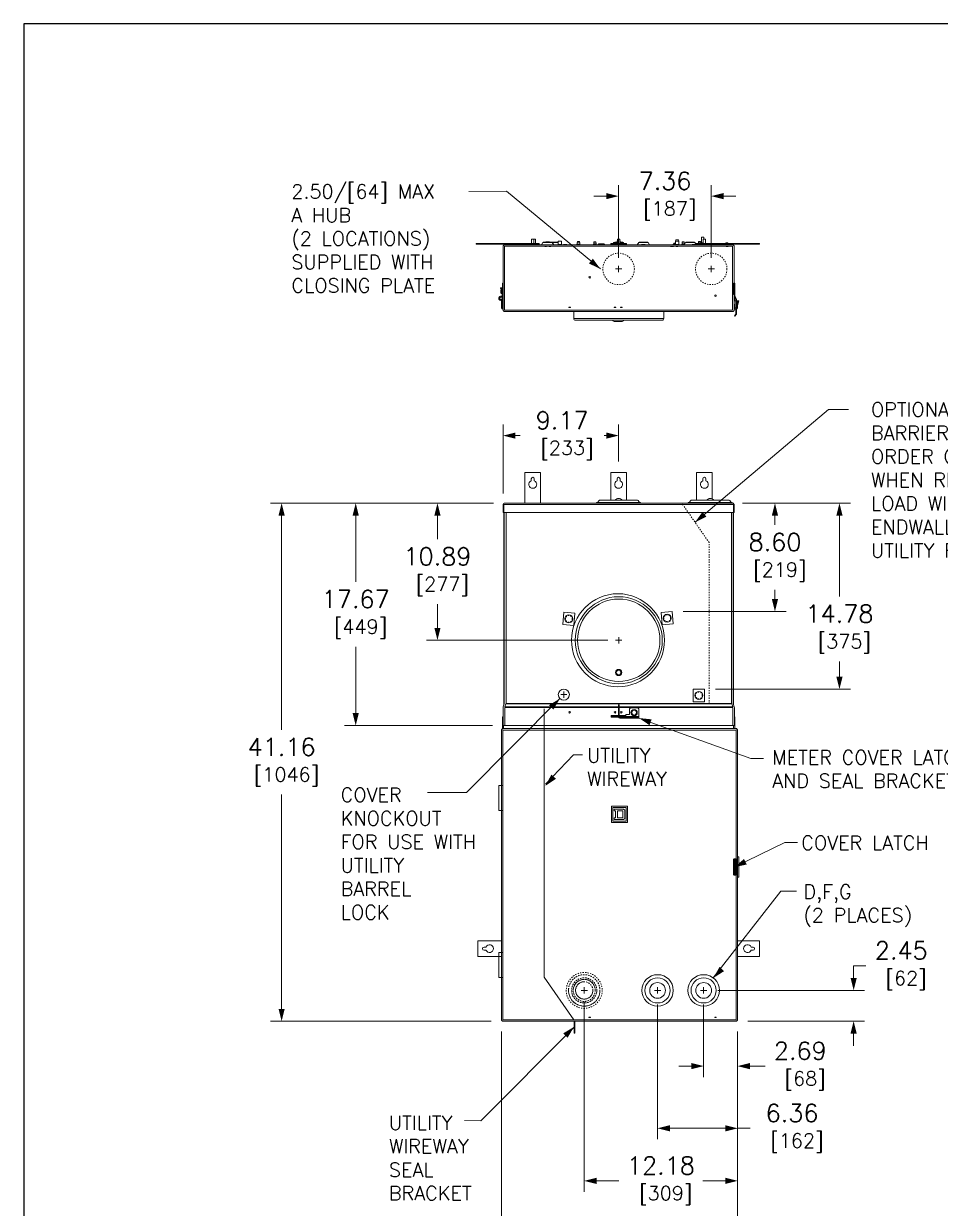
# Model space of a CAD drawing. Header units: inches. Extents: x -79 to 230, y -73 to 141.
# Drawn here: x 0 to 72.8, y 47.2 to 141.3 of the extents above; entities that cross this region are included whole.
import ezdxf

# ---------------------------------------------------------------- set-up
doc = ezdxf.new("R2010")
doc.units = ezdxf.units.IN
doc.header["$MEASUREMENT"] = 0
doc.linetypes.add('CENTER2', pattern=[1.125, 0.75, -0.125, 0.125, -0.125])
doc.linetypes.add('HIDDEN2', pattern=[0.08, 0.035, -0.045])
for name, color, linetype, lineweight in [('CENTER1', 2, 'CENTER2', 20), ('CONTINUOUS1', 7, 'Continuous', 20), ('DIM', 2, 'Continuous', 20), ('HIDDEN1', 5, 'HIDDEN2', 20), ('TEXT1', 3, 'Continuous', 20)]:
    doc.layers.add(name, color=color, linetype=linetype, lineweight=lineweight)
doc.layers.add('VIEWPORT', color=9, linetype='Continuous', plot=False)
doc.styles.add('RomanS', font='romans.shx')
doc.dimstyles.new('SchneiderElectric Dual Below', dxfattribs={"dimscale": 0, "dimtxt": 0.1, "dimasz": 0.07, "dimexe": 0.0625, "dimexo": 0.0625, "dimgap": 0.04, "dimtad": 0, "dimtih": 1, "dimtoh": 1, "dimrnd": 0.001, "dimzin": 4, "dimdsep": 46, "dimtxsty": 'RomanS', "dimblk": 'SEArrow', "dimcen": 0.09, "dimclrd": 256, "dimclre": 256, "dimclrt": 256, "dimadec": 0, "dimazin": 1, "dimtfac": 1, "dimtofl": 0, "dimtmove": 0, "dimatfit": 3, "dimldrblk": 'SEArrow', "dimfxl": 1, "dimtolj": 1, "dimtzin": 0, "dimlwd": -1, "dimlwe": -1, "dimarcsym": 0})

# ---------------------------------------------------------------- blocks, each defined once
blk = doc.blocks.new('SEArrow')
at = {"linetype": 'ByBlock', "lineweight": -2}
blk.add_lwpolyline([(0, 0, 0, 0.5, 0), (-1, 0, 0.5, 0.5, 0)], format="xyseb", dxfattribs=at)
blk = doc.blocks.new('*D4')
at = {"layer": 'Defpoints', "color": 0, "transparency": 16777216}
for p in [(47.258, 127.633), (47.258, 121.847), (54.617, 121.847)]:
    blk.add_point(p, dxfattribs=at)
at = {"layer": 'DIM', "transparency": 16777216}
for p, q in [((47.258, 122.722), (47.258, 128.508)), ((54.617, 122.722), (54.617, 128.508)), ((46.278, 127.633), (45.298, 127.633)), ((55.597, 127.633), (56.577, 127.633))]:
    blk.add_line(p, q, dxfattribs=at)
at = {"layer": 'DIM', "transparency": 16777216, "xscale": 0.9800000000000001, "yscale": 0.9800000000000001, "zscale": 0.9800000000000001}
blk.add_blockref('SEArrow', (47.258, 127.633), dxfattribs=at)
at = {"layer": 'DIM', "transparency": 16777216, "xscale": 0.9800000000000001, "yscale": 0.9800000000000001, "zscale": 0.9800000000000001, "rotation": 180}
blk.add_blockref('SEArrow', (54.617, 127.633), dxfattribs=at)
at = {"layer": 'DIM', "transparency": 16777216, "insert": (50.938, 127.633), "char_height": 1.4, "attachment_point": 5, "style": 'RomanS'}
blk.add_mtext('\\A1;7.36\\P{\\H0.8x; [187]', dxfattribs=at)
blk = doc.blocks.new('*D5')
at = {"layer": 'Defpoints', "color": 0, "transparency": 16777216}
for p in [(47.257, 108.605), (47.257, 105.677), (38.085, 103.122)]:
    blk.add_point(p, dxfattribs=at)
at = {"layer": 'DIM', "transparency": 16777216}
for p, q in [((38.085, 103.997), (38.085, 109.48)), ((47.257, 106.552), (47.257, 109.48)), ((39.065, 108.605), (39.439, 108.605)), ((46.277, 108.605), (46.105, 108.605))]:
    blk.add_line(p, q, dxfattribs=at)
at = {"layer": 'DIM', "transparency": 16777216, "xscale": 0.9800000000000001, "yscale": 0.9800000000000001, "zscale": 0.9800000000000001, "rotation": 180}
blk.add_blockref('SEArrow', (38.085, 108.605), dxfattribs=at)
at = {"layer": 'DIM', "transparency": 16777216, "xscale": 0.9800000000000001, "yscale": 0.9800000000000001, "zscale": 0.9800000000000001}
blk.add_blockref('SEArrow', (47.257, 108.605), dxfattribs=at)
at = {"layer": 'DIM', "transparency": 16777216, "insert": (42.772, 108.605), "char_height": 1.4, "attachment_point": 5, "style": 'RomanS'}
blk.add_mtext('\\A1;9.17\\P{\\H0.8x; [233]', dxfattribs=at)
blk = doc.blocks.new('*D6')
at = {"layer": 'Defpoints', "color": 0, "transparency": 16777216}
for p in [(38.199, 103.236), (32.867, 92.344), (47.268, 92.344)]:
    blk.add_point(p, dxfattribs=at)
at = {"layer": 'DIM', "transparency": 16777216}
for p, q in [((37.324, 103.236), (31.992, 103.236)), ((32.867, 102.256), (32.867, 100.37)), ((32.867, 93.324), (32.867, 95.21)), ((46.393, 92.344), (31.992, 92.344))]:
    blk.add_line(p, q, dxfattribs=at)
at = {"layer": 'DIM', "transparency": 16777216, "xscale": 0.9800000000000001, "yscale": 0.9800000000000001, "zscale": 0.9800000000000001}
for p, rotation in [((32.867, 103.236), 90), ((32.867, 92.344), 270)]:
    blk.add_blockref('SEArrow', p, dxfattribs=dict(at, rotation=rotation))
at = {"layer": 'DIM', "transparency": 16777216, "insert": (32.867, 97.79), "char_height": 1.4, "attachment_point": 5, "style": 'RomanS'}
blk.add_mtext('\\A1;10.89\\P{\\H0.8x; [277]', dxfattribs=at)
blk = doc.blocks.new('*D7')
at = {"layer": 'Defpoints', "color": 0, "transparency": 16777216}
for p in [(26.371, 103.236), (38.199, 103.236), (38.119, 85.57)]:
    blk.add_point(p, dxfattribs=at)
at = {"layer": 'DIM', "transparency": 16777216}
for p, q in [((37.324, 103.236), (25.496, 103.236)), ((26.371, 102.256), (26.371, 96.983)), ((26.371, 86.55), (26.371, 91.823)), ((37.244, 85.57), (25.496, 85.57))]:
    blk.add_line(p, q, dxfattribs=at)
at = {"layer": 'DIM', "transparency": 16777216, "xscale": 0.9800000000000001, "yscale": 0.9800000000000001, "zscale": 0.9800000000000001}
for p, rotation in [((26.371, 103.236), 90), ((26.371, 85.57), 270)]:
    blk.add_blockref('SEArrow', p, dxfattribs=dict(at, rotation=rotation))
at = {"layer": 'DIM', "transparency": 16777216, "insert": (26.371, 94.403), "char_height": 1.4, "attachment_point": 5, "style": 'RomanS'}
blk.add_mtext('\\A1;17.67\\P{\\H0.8x; [449]', dxfattribs=at)
blk = doc.blocks.new('*D8')
at = {"layer": 'Defpoints', "color": 0, "transparency": 16777216}
for p in [(38.199, 103.236), (20.491, 62.072), (37.999, 62.072)]:
    blk.add_point(p, dxfattribs=at)
at = {"layer": 'DIM', "transparency": 16777216}
for p, q in [((37.324, 103.236), (19.616, 103.236)), ((20.491, 102.256), (20.491, 85.234)), ((20.491, 63.052), (20.491, 80.074)), ((37.124, 62.072), (19.616, 62.072))]:
    blk.add_line(p, q, dxfattribs=at)
at = {"layer": 'DIM', "transparency": 16777216, "xscale": 0.9800000000000001, "yscale": 0.9800000000000001, "zscale": 0.9800000000000001}
for p, rotation in [((20.491, 103.236), 90), ((20.491, 62.072), 270)]:
    blk.add_blockref('SEArrow', p, dxfattribs=dict(at, rotation=rotation))
at = {"layer": 'DIM', "transparency": 16777216, "insert": (20.491, 82.654), "char_height": 1.4, "attachment_point": 5, "style": 'RomanS'}
blk.add_mtext('\\A1;41.16\\P{\\H0.8x; [1046]', dxfattribs=at)
blk = doc.blocks.new('*D9')
at = {"layer": 'Defpoints', "color": 0, "transparency": 16777216}
for p in [(54.013, 64.27), (56.708, 62.127), (54.013, 58.504)]:
    blk.add_point(p, dxfattribs=at)
at = {"layer": 'DIM', "transparency": 16777216}
for p, q in [((54.013, 63.395), (54.013, 57.629)), ((56.708, 61.252), (56.708, 57.629)), ((53.033, 58.504), (52.053, 58.504)), ((57.688, 58.504), (58.89, 58.504))]:
    blk.add_line(p, q, dxfattribs=at)
at = {"layer": 'DIM', "transparency": 16777216, "xscale": 0.9800000000000001, "yscale": 0.9800000000000001, "zscale": 0.9800000000000001}
blk.add_blockref('SEArrow', (54.013, 58.504), dxfattribs=at)
at = {"layer": 'DIM', "transparency": 16777216, "xscale": 0.9800000000000001, "yscale": 0.9800000000000001, "zscale": 0.9800000000000001, "rotation": 180}
blk.add_blockref('SEArrow', (56.708, 58.504), dxfattribs=at)
at = {"layer": 'DIM', "transparency": 16777216, "insert": (61.69, 58.504), "char_height": 1.4, "attachment_point": 5, "style": 'RomanS'}
blk.add_mtext('\\A1;2.69\\P{\\H0.8x; [68]', dxfattribs=at)
blk = doc.blocks.new('*D10')
at = {"layer": 'Defpoints', "color": 0, "transparency": 16777216}
for p in [(50.353, 64.27), (56.71, 62.126), (56.71, 53.562)]:
    blk.add_point(p, dxfattribs=at)
at = {"layer": 'DIM', "transparency": 16777216}
for p, q in [((50.353, 63.395), (50.353, 52.687)), ((56.71, 61.251), (56.71, 52.687)), ((51.333, 53.562), (55.73, 53.562)), ((56.71, 53.562), (57.701, 53.562))]:
    blk.add_line(p, q, dxfattribs=at)
at = {"layer": 'DIM', "transparency": 16777216, "xscale": 0.9800000000000001, "yscale": 0.9800000000000001, "zscale": 0.9800000000000001, "rotation": 180}
blk.add_blockref('SEArrow', (50.353, 53.562), dxfattribs=at)
at = {"layer": 'DIM', "transparency": 16777216, "xscale": 0.9800000000000001, "yscale": 0.9800000000000001, "zscale": 0.9800000000000001}
blk.add_blockref('SEArrow', (56.71, 53.562), dxfattribs=at)
at = {"layer": 'DIM', "transparency": 16777216, "insert": (61.035, 53.562), "char_height": 1.4, "attachment_point": 5, "style": 'RomanS'}
blk.add_mtext('\\A1;6.36\\P{\\H0.8x; [162]', dxfattribs=at)
blk = doc.blocks.new('*D11')
at = {"layer": 'Defpoints', "color": 0, "transparency": 16777216}
for p in [(44.527, 64.52), (56.71, 62.126), (56.71, 49.387)]:
    blk.add_point(p, dxfattribs=at)
at = {"layer": 'DIM', "transparency": 16777216}
for p, q in [((44.527, 63.645), (44.527, 48.512)), ((56.71, 61.251), (56.71, 48.512)), ((45.507, 49.387), (47.285, 49.387)), ((55.73, 49.387), (53.952, 49.387))]:
    blk.add_line(p, q, dxfattribs=at)
at = {"layer": 'DIM', "transparency": 16777216, "xscale": 0.9800000000000001, "yscale": 0.9800000000000001, "zscale": 0.9800000000000001, "rotation": 180}
blk.add_blockref('SEArrow', (44.527, 49.387), dxfattribs=at)
at = {"layer": 'DIM', "transparency": 16777216, "xscale": 0.9800000000000001, "yscale": 0.9800000000000001, "zscale": 0.9800000000000001}
blk.add_blockref('SEArrow', (56.71, 49.387), dxfattribs=at)
at = {"layer": 'DIM', "transparency": 16777216, "insert": (50.619, 49.387), "char_height": 1.4, "attachment_point": 5, "style": 'RomanS'}
blk.add_mtext('\\A1;12.18\\P{\\H0.8x; [309]', dxfattribs=at)
blk = doc.blocks.new('*D12')
at = {"layer": 'Defpoints', "color": 0, "transparency": 16777216}
for p in [(37.946, 62.126), (56.71, 62.126), (56.71, 44.105)]:
    blk.add_point(p, dxfattribs=at)
at = {"layer": 'DIM', "transparency": 16777216}
for p, q in [((37.946, 61.251), (37.946, 43.23)), ((56.71, 61.251), (56.71, 43.23)), ((38.926, 44.105), (40.661, 44.105)), ((55.73, 44.105), (47.328, 44.105))]:
    blk.add_line(p, q, dxfattribs=at)
at = {"layer": 'DIM', "transparency": 16777216, "xscale": 0.9800000000000001, "yscale": 0.9800000000000001, "zscale": 0.9800000000000001, "rotation": 180}
blk.add_blockref('SEArrow', (37.946, 44.105), dxfattribs=at)
at = {"layer": 'DIM', "transparency": 16777216, "xscale": 0.9800000000000001, "yscale": 0.9800000000000001, "zscale": 0.9800000000000001}
blk.add_blockref('SEArrow', (56.71, 44.105), dxfattribs=at)
at = {"layer": 'DIM', "transparency": 16777216, "insert": (43.995, 44.105), "char_height": 1.4, "attachment_point": 5, "style": 'RomanS'}
blk.add_mtext('\\A1;18.76\\P{\\H0.8x; [477]', dxfattribs=at)
blk = doc.blocks.new('*D13')
at = {"layer": 'Defpoints', "color": 0, "transparency": 16777216}
for p in [(54.263, 64.52), (65.929, 64.52), (56.656, 62.072)]:
    blk.add_point(p, dxfattribs=at)
at = {"layer": 'DIM', "transparency": 16777216}
for p, q in [((65.929, 65.5), (65.929, 66.48)), ((65.929, 66.48), (66.909, 66.48)), ((55.138, 64.52), (66.804, 64.52)), ((57.531, 62.072), (66.804, 62.072)), ((65.929, 61.092), (65.929, 60.112))]:
    blk.add_line(p, q, dxfattribs=at)
at = {"layer": 'DIM', "transparency": 16777216, "xscale": 0.9800000000000001, "yscale": 0.9800000000000001, "zscale": 0.9800000000000001}
for p, rotation in [((65.929, 64.52), 270), ((65.929, 62.072), 90)]:
    blk.add_blockref('SEArrow', p, dxfattribs=dict(at, rotation=rotation))
at = {"layer": 'DIM', "transparency": 16777216, "insert": (69.709, 66.48), "char_height": 1.4, "attachment_point": 5, "style": 'RomanS'}
blk.add_mtext('\\A1;2.45\\P{\\H0.8x; [62]', dxfattribs=at)
blk = doc.blocks.new('*D22')
at = {"layer": 'Defpoints', "color": 0, "transparency": 16777216}
for p in [(56.235, 103.236), (51.517, 94.632), (59.68, 94.632)]:
    blk.add_point(p, dxfattribs=at)
at = {"layer": 'DIM', "transparency": 16777216}
for p, q in [((57.11, 103.236), (60.555, 103.236)), ((59.68, 102.256), (59.68, 101.514)), ((59.68, 95.612), (59.68, 96.354)), ((52.392, 94.632), (60.555, 94.632))]:
    blk.add_line(p, q, dxfattribs=at)
at = {"layer": 'DIM', "transparency": 16777216, "xscale": 0.9800000000000001, "yscale": 0.9800000000000001, "zscale": 0.9800000000000001}
for p, rotation in [((59.68, 103.236), 90), ((59.68, 94.632), 270)]:
    blk.add_blockref('SEArrow', p, dxfattribs=dict(at, rotation=rotation))
at = {"layer": 'DIM', "transparency": 16777216, "insert": (59.68, 98.934), "char_height": 1.4, "attachment_point": 5, "style": 'RomanS'}
blk.add_mtext('\\A1;8.60\\P{\\H0.8x; [219]', dxfattribs=at)
blk = doc.blocks.new('*D23')
at = {"layer": 'Defpoints', "color": 0, "transparency": 16777216}
for p in [(56.289, 103.236), (54.082, 88.461), (64.8, 88.461)]:
    blk.add_point(p, dxfattribs=at)
at = {"layer": 'DIM', "transparency": 16777216}
for p, q in [((57.164, 103.236), (65.675, 103.236)), ((64.8, 102.256), (64.8, 95.818)), ((64.8, 89.441), (64.8, 90.658)), ((54.957, 88.461), (65.675, 88.461))]:
    blk.add_line(p, q, dxfattribs=at)
at = {"layer": 'DIM', "transparency": 16777216, "xscale": 0.9800000000000001, "yscale": 0.9800000000000001, "zscale": 0.9800000000000001}
for p, rotation in [((64.8, 103.236), 90), ((64.8, 88.461), 270)]:
    blk.add_blockref('SEArrow', p, dxfattribs=dict(at, rotation=rotation))
at = {"layer": 'DIM', "transparency": 16777216, "insert": (64.8, 93.238), "char_height": 1.4, "attachment_point": 5, "style": 'RomanS'}
blk.add_mtext('\\A1;14.78\\P{\\H0.8x; [375]', dxfattribs=at)

msp = doc.modelspace()

# ---------------------------------------------------------------- linework, layer by layer
at = {"layer": 'CENTER1'}
for p, q in [((47.008, 121.847), (47.508, 121.847)), ((47.258, 121.597), (47.258, 122.097)), ((54.367, 121.847), (54.867, 121.847)), ((54.617, 121.597), (54.617, 122.097)), ((47.018, 92.344), (47.518, 92.344)), ((47.268, 92.094), (47.268, 92.594)), ((42.656, 88.02), (43.156, 88.02)), ((42.906, 87.77), (42.906, 88.27)), ((44.277, 64.52), (44.777, 64.52)), ((44.527, 64.27), (44.527, 64.77)), ((50.103, 64.52), (50.603, 64.52)), ((50.353, 64.27), (50.353, 64.77)), ((53.763, 64.52), (54.263, 64.52)), ((54.013, 64.27), (54.013, 64.77))]:
    msp.add_line(p, q, dxfattribs=at)
at = {"layer": 'CONTINUOUS1'}
for p, q in [((40.535, 123.863), (40.535, 124.223)), ((40.816, 123.807), (40.816, 123.863)), ((41.982, 123.941), (41.244, 123.941)), ((42.468, 123.967), (42.006, 123.967)), ((42.468, 123.941), (42.012, 123.941)), ((42.02, 123.888), (42.02, 123.905)), ((46.119, 123.809), (45.648, 123.809)), ((46.767, 123.771), (46.793, 123.807)), ((46.888, 123.941), (47.137, 123.941)), ((47.387, 123.941), (47.626, 123.941)), ((47.747, 123.771), (47.721, 123.807)), ((48.858, 123.941), (49.596, 123.941)), ((53.433, 123.771), (53.407, 123.807)), ((48.872, 86.276), (47.822, 86.276))]:
    msp.add_line(p, q, dxfattribs=at)
for points in [[(54.037, 124.223), (54.037, 124.383), (53.85, 124.383), (53.85, 123.913)], [(56.431, 123.717), (56.377, 123.717), (56.377, 123.771), (38.139, 123.771), (38.141, 123.716), (38.085, 123.719), (38.085, 118.511), (38.139, 118.511), (38.139, 118.457), (56.377, 118.457), (56.377, 118.511), (56.431, 118.511), (56.431, 123.717)], [(40.663, 123.863), (40.663, 124.223), (40.348, 124.223), (40.348, 123.863)], [(41.464, 123.967), (41.464, 124.007), (41.762, 124.007), (41.762, 123.967)], [(42.008, 123.905), (42.02, 123.905), (42.002, 123.982), (41.874, 123.982), (41.871, 123.967)], [(47.164, 124.051), (47.137, 124.051), (47.162, 124.171), (47.164, 124.171)], [(47.137, 123.863), (47.137, 124.051)], [(47.164, 123.863), (47.164, 124.223), (47.351, 124.223), (47.351, 123.863)], [(47.351, 124.171), (47.362, 124.171), (47.387, 124.051), (47.351, 124.051)], [(47.387, 123.863), (47.387, 124.051)], [(48.743, 123.779), (48.743, 123.798), (48.757, 123.798)], [(48.802, 123.862), (48.81, 123.898), (48.828, 123.898)], [(49.368, 123.771), (49.368, 123.798), (49.087, 123.798), (49.087, 123.771)], [(51.495, 123.623), (51.495, 123.663)], [(51.513, 123.623), (51.513, 123.663)], [(51.779, 123.846), (51.765, 123.904), (51.637, 123.904), (51.619, 123.827), (51.779, 123.827)], [(52.453, 123.771), (52.253, 123.771), (52.253, 123.798), (52.473, 123.798)], [(52.473, 123.798), (52.298, 123.798), (52.298, 123.89), (52.488, 123.89), (52.488, 123.82)], [(52.453, 123.771), (52.574, 123.941)], [(53.372, 123.771), (53.372, 123.798), (53.091, 123.798), (53.091, 123.771)], [(53.367, 123.864), (53.312, 123.941)], [(54.167, 123.863), (54.167, 124.223), (53.98, 124.223), (53.98, 123.863)], [(38.022, 120.339), (37.876, 120.339), (37.876, 120.319), (37.983, 120.214), (37.986, 120.214), (37.986, 120.339), (37.996, 120.339), (37.996, 120.214), (37.986, 120.214)], [(37.958, 120.214), (37.958, 119.9)], [(37.996, 119.9), (37.999, 119.328), (38.04, 119.327), (38.04, 119.551)], [(56.472, 119.551), (56.472, 119.327)], [(56.452, 118.761), (56.656, 118.761)], [(56.71, 119.327), (56.799, 119.315), (56.71, 118.935)], [(43.693, 117.909), (50.843, 117.909)], [(54.258, 103.486), (53.448, 103.486), (53.448, 105.677), (54.698, 105.677), (54.698, 103.576)], [(56.362, 102.492), (56.361, 87.314), (56.446, 87.04), (56.452, 87.001), (56.452, 86.999), (56.452, 85.57), (56.393, 85.57), (56.393, 85.318), (56.656, 85.318), (56.656, 85.264), (56.71, 85.264), (56.71, 62.126), (56.656, 62.126), (56.656, 62.072), (37.999, 62.072), (37.999, 62.126), (37.946, 62.126), (37.945, 85.264), (37.999, 85.264), (37.999, 85.318), (38.119, 85.318), (38.119, 85.57), (38.084, 85.57), (38.084, 86.999), (38.085, 87.008), (38.09, 87.04), (38.172, 87.303), (38.174, 87.321), (38.174, 102.492)], [(38.139, 102.492), (38.139, 87.198)], [(38.314, 102.492), (38.314, 87.326), (56.222, 87.326), (56.222, 102.492)], [(56.377, 102.492), (56.377, 87.263)], [(41.338, 86.897), (41.338, 65.579), (43.69, 62.18)], [(47.242, 86.341), (47.242, 87.21), (47.298, 87.21), (47.298, 86.341)], [(38.084, 86.251), (38.022, 86.251), (38.022, 85.318)], [(56.452, 86.251), (56.49, 86.251), (56.49, 85.318)], [(56.442, 73.715), (56.442, 74.648), (56.417, 74.648)], [(56.709, 74.748), (56.547, 74.748)], [(56.694, 74.912), (56.641, 74.912)], [(56.656, 74.748), (56.656, 73.888)], [(56.538, 73.695), (56.448, 73.695), (56.44, 73.715)], [(56.709, 73.888), (56.547, 73.888)]]:
    msp.add_lwpolyline(points, dxfattribs=at)
for points in [[(35.936, 123.863), (35.936, 123.807), (40.944, 123.807), (40.944, 123.863)], [(38.199, 123.657), (56.317, 123.657), (56.317, 118.571), (38.199, 118.571)], [(38.532, 123.798), (38.813, 123.798), (38.813, 123.771), (38.532, 123.771)], [(41.408, 123.663), (41.408, 123.623), (41.533, 123.623), (41.533, 123.663)], [(41.737, 123.663), (41.737, 123.623), (41.862, 123.623), (41.862, 123.663)], [(42.43, 123.798), (42.757, 123.798), (42.757, 123.771), (42.43, 123.771)], [(42.468, 124.051), (42.718, 124.051), (42.718, 123.798), (42.468, 123.798)], [(42.873, 123.798), (43.154, 123.798), (43.154, 123.771), (42.873, 123.771)], [(43.906, 123.798), (44.187, 123.798), (44.187, 123.771), (43.906, 123.771)], [(43.997, 124.023), (44.149, 124.023), (44.168, 123.915), (43.978, 123.915)], [(43.978, 123.915), (44.168, 123.915), (44.168, 123.798), (43.978, 123.798)], [(44.187, 123.798), (44.214, 123.798), (44.214, 123.771), (44.187, 123.771)], [(45.233, 123.798), (45.514, 123.798), (45.514, 123.771), (45.233, 123.771)], [(45.297, 123.996), (45.449, 123.996), (45.468, 123.888), (45.278, 123.888)], [(45.278, 123.888), (45.468, 123.888), (45.468, 123.798), (45.278, 123.798)], [(46.632, 123.863), (47.882, 123.863), (47.882, 123.807), (46.632, 123.807)], [(51.388, 123.623), (51.62, 123.623), (51.62, 123.663), (51.388, 123.663)], [(51.561, 123.798), (52.067, 123.798), (52.067, 123.771), (51.561, 123.771)], [(51.619, 123.827), (51.779, 123.827), (51.779, 123.798), (51.619, 123.798)], [(52.029, 124.051), (52.004, 124.171), (51.804, 124.171), (51.779, 124.051)], [(51.779, 124.051), (52.029, 124.051), (52.029, 123.798), (51.779, 123.798)], [(51.842, 123.623), (51.967, 123.623), (51.967, 123.663), (51.842, 123.663)], [(52.488, 123.89), (52.469, 123.998), (52.317, 123.998), (52.298, 123.89)], [(53.366, 123.863), (58.448, 123.863), (58.448, 123.807), (53.366, 123.807)], [(53.788, 123.915), (53.769, 124.023), (53.617, 124.023), (53.598, 123.915)], [(53.598, 123.915), (53.788, 123.915), (53.788, 123.863), (53.598, 123.863)], [(53.788, 123.913), (53.98, 123.913), (53.98, 123.863), (53.788, 123.863)], [(55.772, 123.918), (55.936, 123.918), (55.936, 123.863), (55.772, 123.863)], [(55.797, 123.623), (55.797, 123.663), (55.957, 123.663), (55.957, 123.623)], [(37.959, 119.11), (37.999, 119.11), (37.999, 118.985), (37.959, 118.985)], [(37.999, 119.327), (38.069, 119.327), (38.069, 119.203), (37.999, 119.203)], [(37.999, 119.203), (38.069, 119.203), (38.069, 119.078), (37.999, 119.078)], [(37.999, 119.078), (38.069, 119.078), (38.069, 118.953), (37.999, 118.953)], [(37.999, 118.953), (38.069, 118.953), (38.069, 118.827), (37.999, 118.827)], [(38.029, 119.11), (38.069, 119.11), (38.069, 118.985), (38.029, 118.985)], [(38.04, 119.51), (38.085, 119.51), (38.085, 119.45), (38.04, 119.45)], [(43.301, 118.823), (43.301, 118.783), (43.426, 118.783), (43.426, 118.823)], [(46.912, 118.783), (47.037, 118.783), (47.037, 118.823), (46.912, 118.823)], [(47.412, 118.783), (47.537, 118.783), (47.537, 118.823), (47.412, 118.823)], [(39.816, 105.677), (41.066, 105.677), (41.066, 103.236), (39.816, 103.236)], [(46.632, 105.677), (47.882, 105.677), (47.882, 103.486), (46.632, 103.486)], [(38.139, 103.122), (56.377, 103.122), (56.377, 102.492), (38.139, 102.492)], [(45.508, 103.296), (49.008, 103.296), (49.008, 103.236), (45.508, 103.236)], [(52.789, 103.296), (56.289, 103.296), (56.289, 103.236), (52.789, 103.236)], [(42.912, 94.582), (43.791, 94.504), (43.702, 93.508), (42.816, 93.587)], [(50.63, 94.553), (51.517, 94.632), (51.605, 93.636), (50.727, 93.558)], [(47.076, 89.888), (47.076, 89.673), (47.262, 89.566), (47.447, 89.673), (47.447, 89.888), (47.262, 89.995)], [(53.192, 88.461), (54.082, 88.461), (54.082, 87.461), (53.192, 87.461)], [(38.293, 87.304), (56.244, 87.304), (56.322, 87.048), (38.214, 87.048)], [(38.214, 86.999), (56.322, 86.999), (56.322, 85.57), (38.214, 85.57)], [(46.674, 86.362), (47.784, 86.362), (47.784, 86.242), (46.674, 86.242)], [(46.674, 86.341), (46.724, 86.341), (46.724, 86.294), (46.674, 86.294)], [(46.724, 86.341), (46.974, 86.341), (46.974, 86.267), (46.724, 86.267)], [(46.98, 86.341), (47.474, 86.341), (47.474, 86.267), (46.98, 86.267)], [(47.474, 86.341), (47.724, 86.341), (47.724, 86.267), (47.474, 86.267)], [(47.724, 86.341), (47.784, 86.341), (47.784, 86.294), (47.724, 86.294)], [(38.059, 85.21), (56.596, 85.21), (56.596, 62.18), (38.059, 62.18)], [(38.119, 85.57), (56.393, 85.57), (56.393, 85.318), (38.119, 85.318)], [(37.736, 80.805), (38.069, 80.805), (38.069, 78.805), (37.736, 78.805)], [(47.968, 77.871), (47.968, 79.151), (46.688, 79.151), (46.688, 77.871)], [(46.797, 77.98), (46.797, 79.042), (47.859, 79.042), (47.859, 77.98)], [(56.389, 74.94), (56.448, 74.94), (56.448, 73.715), (56.389, 73.715)], [(56.417, 74.968), (56.547, 74.968), (56.547, 73.668), (56.417, 73.668)], [(56.711, 75.122), (56.799, 75.122), (56.799, 73.514), (56.711, 73.514)], [(36.064, 68.465), (37.945, 68.465), (37.945, 67.215), (36.064, 67.215)], [(56.71, 68.465), (58.448, 68.465), (58.448, 67.215), (56.71, 67.215)], [(37.736, 67.535), (38.059, 67.535), (38.059, 65.535), (37.736, 65.535)], [(45.026, 62.354), (44.901, 62.354), (44.901, 62.384), (45.026, 62.384)], [(55.019, 62.354), (54.894, 62.354), (54.894, 62.384), (55.019, 62.384)], [(43.736, 62.072), (43.781, 62.072), (43.781, 61.13), (43.736, 61.13)]]:
    msp.add_lwpolyline(points, close=True, dxfattribs=at)
for points in [[(42.103, 123.771), (41.982, 123.941, 0.219859), (41.926, 123.967), (41.301, 123.967, 0.219859), (41.244, 123.941), (41.123, 123.771)], [(46.156, 123.771), (46.119, 123.809, 0.198912), (46.038, 123.842), (45.728, 123.842, 0.198912), (45.648, 123.809), (45.61, 123.771)], [(46.833, 123.863), (46.888, 123.941, -0.219859), (46.945, 123.967), (47.137, 123.967)], [(47.682, 123.863), (47.626, 123.941, 0.219859), (47.57, 123.967), (47.387, 123.967)], [(49.717, 123.771), (49.596, 123.941, 0.219859), (49.54, 123.967), (48.915, 123.967, 0.219859), (48.858, 123.941), (48.737, 123.771)], [(38.079, 120.712), (38.022, 120.712), (38.022, 119.607, 0.312624), (38.085, 119.516), (38.085, 119.586, -0.138803), (38.079, 119.607), (38.079, 120.712)], [(56.442, 120.712), (56.49, 120.712), (56.49, 119.607, -0.300631), (56.431, 119.518, -15.398312)], [(37.903, 119.614), (37.976, 119.613), (37.976, 119.683), (37.902, 119.683, 1.005465), (37.902, 119.353), (37.992, 119.353), (37.992, 119.423), (37.903, 119.423)], [(38.069, 119.327), (38.069, 119.524, 6.280751), (38.04, 119.426, 0.379236)], [(37.996, 120.214), (37.958, 120.214, 0.414214), (37.906, 120.162), (37.906, 119.952, 0.414214), (37.958, 119.9), (37.996, 119.9), (37.996, 120.214)], [(38.085, 118.653), (38.059, 118.653, -0.38517), (37.946, 118.756), (37.945, 119.327), (38.085, 119.327)], [(38.085, 118.653), (38.059, 118.653, -0.328199), (37.999, 118.761), (37.999, 119.327), (38.085, 119.328)], [(56.431, 119.327), (56.71, 119.327), (56.71, 118.767, -0.397583), (56.603, 118.654, -3.939065)], [(56.431, 119.09), (56.446, 119.056, -0.102202), (56.452, 119.029), (56.452, 118.69, -0.141867), (56.431, 118.619, -84.873215)], [(56.447, 118.653), (56.603, 118.654, 0.254728), (56.656, 118.683), (56.656, 119.327)], [(50.843, 118.457), (50.843, 117.909, -0.414214), (50.713, 117.779), (43.823, 117.779, -0.414214), (43.693, 117.909), (43.693, 118.457)], [(47.685, 117.779, -0.256549), (47.474, 117.663), (46.974, 117.663, -0.256549), (46.763, 117.779, -1.387383)], [(40.321, 105.172), (40.321, 105.02, 5.00868), (40.561, 105.02), (40.561, 105.172, 1), (40.321, 105.172)], [(47.137, 105.172), (47.137, 105.02, 5.00868), (47.377, 105.02), (47.377, 105.172, 1), (47.137, 105.172)], [(53.953, 105.172), (53.953, 105.02, 5.00868), (54.193, 105.02), (54.193, 105.172, 1), (53.953, 105.172)], [(54.821, 103.486, 0.44405), (54.258, 103.486, -0.501072)], [(48.923, 103.296), (48.803, 103.443, 0.226277), (48.714, 103.486), (45.803, 103.486, 0.226277), (45.713, 103.443), (45.594, 103.296)], [(56.204, 103.296), (56.084, 103.443, 0.226277), (55.995, 103.486), (53.084, 103.486, 0.226277), (52.994, 103.443), (52.875, 103.296)], [(47.243, 86.267, 0.390382), (47.358, 86.16), (48.872, 86.16), (48.872, 86.276), (48.872, 86.845, 0.414214), (48.747, 86.97), (48.247, 86.97, 0.414214), (48.122, 86.845), (48.122, 86.45), (47.822, 86.45), (47.822, 86.216)], [(47.299, 86.267, 0.368354), (47.358, 86.216), (48.872, 86.216)], [(56.448, 74.94), (56.681, 74.94), (56.694, 74.912), (56.694, 74.782, -0.217041), (56.678, 74.748), (56.632, 74.708), (56.579, 74.708), (56.632, 74.752, 0.233386), (56.641, 74.774), (56.641, 74.912), (56.628, 74.94)], [(56.628, 73.695), (56.641, 73.724), (56.641, 73.862, 0.253664), (56.626, 73.888), (56.579, 73.928), (56.632, 73.928), (56.694, 73.874), (56.694, 73.724), (56.681, 73.695), (56.538, 73.695, -0.280406), (56.474, 73.745, -0.132167), (56.457, 73.82), (56.457, 74.815, -0.118454), (56.475, 74.894, -0.235966), (56.532, 74.94)], [(56.457, 74.503, -0.16943), (56.457, 74.133, 2.297548)], [(56.578, 74.94, 0.154686), (56.547, 74.931, 0.132613), (56.516, 74.894, 0.12169), (56.498, 74.815), (56.498, 73.82, 0.112637), (56.516, 73.742, 0.282426), (56.579, 73.695, 1.262942)]]:
    msp.add_lwpolyline(points, format="xyb", dxfattribs=at)
for points in [[(52.574, 123.941), (53.312, 123.941, 0.219859), (53.256, 123.967), (52.631, 123.967, 0.219859)], [(56.389, 120.717), (56.442, 120.717), (56.442, 119.867, 0.107746), (56.448, 119.842), (56.622, 119.427, -0.086489), (56.632, 119.38), (56.632, 118.294, -0.176327), (56.606, 118.222), (56.498, 118.093), (56.457, 118.127), (56.565, 118.256, 0.176327), (56.579, 118.294), (56.579, 119.38, 0.053697), (56.578, 119.393), (56.399, 119.82, -0.090349), (56.389, 119.867)], [(56.431, 102.492), (56.431, 103.122, 0.414214), (56.317, 103.236), (38.199, 103.236, 0.414214), (38.085, 103.122), (38.085, 102.492), (56.431, 102.492)], [(36.721, 67.72, 5.00868), (36.721, 67.96), (36.569, 67.96, 1), (36.569, 67.72)], [(57.792, 67.72), (57.943, 67.72, 1), (57.943, 67.96), (57.792, 67.96, 5.00868)]]:
    msp.add_lwpolyline(points, format="xyb", close=True, dxfattribs=at)
for centre, radius in [((44.963, 121.186), 0.0625), ((37.902, 119.52), 0.0964), ((54.956, 119.725), 0.0625), ((47.209, 92.344), 3.694), ((47.268, 92.344), 3.455), ((47.268, 92.344), 3.275), ((43.304, 94.045), 0.321), ((51.118, 94.095), 0.321), ((47.262, 89.78), 0.25), ((47.262, 89.78), 0.185), ((42.906, 88.02), 0.44), ((53.637, 87.961), 0.321), ((43.363, 86.617), 0.0625), ((46.974, 86.617), 0.0625), ((47.474, 86.617), 0.0625), ((48.492, 86.59), 0.25), ((48.492, 86.59), 0.188), ((50.353, 64.52), 1.25), ((50.353, 64.52), 1), ((50.353, 64.52), 0.627), ((54.013, 64.52), 1.25), ((54.013, 64.52), 1), ((54.013, 64.52), 0.627)]:
    msp.add_circle(centre, radius, dxfattribs=at)
for centre, radius, start, end in [((39.436, 123.863), 0.0905, 218.22743, 321.77257), ((39.564, 123.863), 0.0905, 224.95367, 321.77257), ((40.206, 123.733), 0.074, 90, 149.07443), ((40.676, 123.733), 0.074, 30.92557, 90), ((40.804, 123.733), 0.074, 30.92557, 81.66674), ((47.022, 123.733), 0.074, 90, 149.07443), ((47.257, 123.863), 0.0905, 218.22743, 321.77257), ((47.492, 123.733), 0.074, 30.92557, 90), ((37.904, 119.518), 0.0954, 90.37662, 269.62338), ((47.258, 103.231), 0.379, 42.1128, 137.8872)]:
    msp.add_arc(centre, radius, start, end, dxfattribs=at)
at = {"layer": 'HIDDEN1'}
msp.add_lwpolyline([(54.448, 87.289), (54.447, 100.105), (52.281, 103.236)], dxfattribs=at)
msp.add_lwpolyline([(45.4, 64.582, 1), (43.654, 64.457, 1)], format="xyb", close=True, dxfattribs=at)
for centre, radius in [((47.258, 121.847), 1.25), ((54.617, 121.847), 1.25), ((43.304, 94.045), 0.271), ((51.118, 94.095), 0.271), ((53.637, 87.961), 0.271), ((44.527, 64.52), 1.429), ((44.527, 64.52), 1.429), ((44.527, 64.52), 1.25), ((44.527, 64.52), 1), ((44.527, 64.52), 0.875), ((44.527, 64.52), 0.688)]:
    msp.add_circle(centre, radius, dxfattribs=at)
for radius, start, end in [(1.25, 357.13491, 177.13491), (1, 348.58157, 161.41843), (0.688, 95.2105, 84.7895), (1.25, 177.13491, 357.13491), (1, 168.58157, 341.41843)]:
    msp.add_arc((44.527, 64.52), radius, start, end, dxfattribs=at)
at = {"layer": 'TEXT1'}
for points in [[(53.33, 101.719), (63.933, 110.672), (65.508, 110.672)], [(42.596, 87.708), (35.188, 80.243), (32.065, 80.244)], [(48.872, 86.16), (57.77, 82.939), (58.77, 82.939)], [(41.44, 80.911), (43.683, 83.251), (44.396, 83.251)], [(56.448, 74.317), (60.456, 76.267), (61.456, 76.267)], [(54.781, 65.507), (60.15, 72.409), (61.389, 72.409)], [(43.736, 61.601), (36.313, 54.163), (35.026, 54.174)]]:
    msp.add_lwpolyline(points, dxfattribs=at)
for points in [[(47.648, 78.089), (47.75, 78.191), (47.75, 78.831), (47.648, 78.933), (46.906, 78.933), (46.906, 78.786), (47.021, 78.786), (47.021, 78.236), (46.906, 78.236), (46.906, 78.089)], [(47.168, 78.236), (47.168, 78.786), (47.603, 78.786), (47.603, 78.236)]]:
    msp.add_lwpolyline(points, close=True, dxfattribs=at)
at = {"layer": 'VIEWPORT'}
msp.add_lwpolyline([(0, 0), (112.035, 0), (112.035, 12.768), (229.6, 12.768), (229.6, 141.336), (0, 141.336)], close=True, dxfattribs=at)

# ---------------------------------------------------------------- block references
at = {"layer": 'TEXT1'}
for p, xscale, yscale, zscale, rotation in [((53.33, 101.719), 0.9800000000000036, 0.9800000000000036, 0.9800000000000036, 220.1777484322401), ((42.596, 87.708), 0.9800000000000078, 0.9800000000000078, 0.9800000000000078, 45.22059902317204), ((48.872, 86.16), 0.9800000000000018, 0.9800000000000018, 0.9800000000000018, 160.0989864096447), ((41.44, 80.774), 0.9799999999999925, 0.9799999999999925, 0.9799999999999925, 227.8212671600759), ((56.448, 74.317), 0.9800000000000059, 0.9800000000000059, 0.9800000000000059, 205.9498261058378), ((54.781, 65.507), 0.9799999999999945, 0.9799999999999945, 0.9799999999999945, 226.4492949652545), ((43.721, 61.627), 0.9800000000000078, 0.9800000000000078, 0.9800000000000078, 45.22059902317204)]:
    msp.add_blockref('SEArrow', p, dxfattribs=dict(at, xscale=xscale, yscale=yscale, zscale=zscale, rotation=rotation))

# ---------------------------------------------------------------- texts
at = {"char_height": 0.1, "style": 'RomanS'}
for insert, attachment_point in [((37.256, 129.151), 9), ((65.548, 111.904), 1), ((58.81, 84.172), 1), ((44.757, 82.31), 1), ((34.148, 81.376), 9), ((61.115, 74.236), 1), ((61.492, 71.666), 1), ((34.986, 55.307), 9)]:
    msp.add_mtext('\\A1;', dxfattribs=dict(at, insert=insert, attachment_point=attachment_point))
at = {"layer": 'TEXT1', "char_height": 1.12, "attachment_point": 1, "style": 'RomanS'}
for s, insert in [('2.50/[64] MAX\\PA HUB\\P(2 LOCATIONS)\\PSUPPLIED WITH\\PCLOSING PLATE', (21.259, 128.557)), ('OPTIONAL OVERHEAD\\PBARRIER TUNNEL KIT.\\PORDER CAT NO OHBS\\PWHEN REQUIRED FOR \\PLOAD WIRES TO EXIT TOP\\PENDWALL. CONSULT\\PUTILITY FOR APPROVAL.', (67.301, 111.237)), ('UTILITY\\PWIREWAY', (44.752, 83.756)), ('METER COVER LATCH\\PAND SEAL BRACKET', (59.456, 83.597)), ('COVER\\PKNOCKOUT\\PFOR USE WITH\\PUTILITY\\PBARREL\\PLOCK', (25.176, 80.621)), ('COVER LATCH', (61.764, 76.814)), ('D,F,G\\P(2 PLACES)', (61.935, 72.923)), ('UTILITY\\PWIREWAY\\PSEAL\\PBRACKET', (29.008, 54.566))]:
    msp.add_mtext(s, dxfattribs=dict(at, insert=insert))

# ---------------------------------------------------------------- dimensions: what is measured, and where the dimension line sits
at = {"layer": 'DIM'}
dim = msp.add_linear_dim(base=(47.258, 127.633), p1=(54.617, 121.847), p2=(47.258, 121.847), dimstyle='SchneiderElectric Dual Below', override={"dimscale": 14, "dimpost": '\\P{\\H0.8x;'}, dxfattribs=at)
dim.commit()
dim.dimension.update_dxf_attribs({"geometry": '*D4', "text_midpoint": (50.938, 127.633)})
for base, p1, p2, picture, middle in [((47.257, 108.605), (38.085, 103.122), (47.257, 105.677), '*D5', (42.772, 108.605)), ((56.71, 49.387), (44.527, 64.52), (56.71, 62.126), '*D11', (50.619, 49.387)), ((56.71, 53.562), (50.353, 64.27), (56.71, 62.126), '*D10', (61.035, 53.562)), ((54.0132, 58.5045), (56.7076, 62.1267), (54.0132, 64.2699), '*D9', (61.6895, 58.5045)), ((56.71, 44.105), (37.946, 62.126), (56.71, 62.126), '*D12', (43.995, 44.105))]:
    dim = msp.add_linear_dim(base=base, p1=p1, p2=p2, dimstyle='SchneiderElectric Dual Below', override={"dimscale": 14, "dimpost": '\\P{\\H0.8x;'}, dxfattribs=at)
    dim.commit()
    dim.dimension.update_dxf_attribs({"geometry": picture, "text_midpoint": middle, "dimtype": 160})
for base, p1, p2, picture, middle in [((20.491, 62.072), (38.199, 103.236), (37.999, 62.072), '*D8', (20.491, 82.654)), ((26.371, 103.236), (38.119, 85.57), (38.199, 103.236), '*D7', (26.371, 94.403)), ((32.867, 92.344), (38.199, 103.236), (47.268, 92.344), '*D6', (32.867, 97.79)), ((64.799700806, 88.460949339), (56.289187747, 103.235949339), (54.081636384, 88.460949339), '*D23', (64.799700806, 93.238449339)), ((65.929, 64.52), (56.656, 62.072), (54.263, 64.52), '*D13', (69.709, 66.48))]:
    dim = msp.add_linear_dim(base=base, p1=p1, p2=p2, angle=90, dimstyle='SchneiderElectric Dual Below', override={"dimscale": 14, "dimpost": '\\P{\\H0.8x;'}, dxfattribs=at)
    dim.commit()
    dim.dimension.update_dxf_attribs({"geometry": picture, "text_midpoint": middle, "dimtype": 160})
dim = msp.add_linear_dim(base=(59.68, 94.632), p1=(56.235, 103.236), p2=(51.517, 94.632), angle=90, dimstyle='SchneiderElectric Dual Below', override={"dimscale": 14, "dimpost": '\\P{\\H0.8x;'}, dxfattribs=at)
dim.commit()
dim.dimension.update_dxf_attribs({"geometry": '*D22', "text_midpoint": (59.68, 98.934)})

# ---------------------------------------------------------------- leaders
at = {"layer": 'TEXT1'}
msp.add_leader([(45.812, 121.847), (38.349, 128.015), (35.372, 128.003)], dimstyle='SchneiderElectric Dual Below', override={"dimscale": 14}, dxfattribs=at)

doc.saveas('drawing.dxf')
